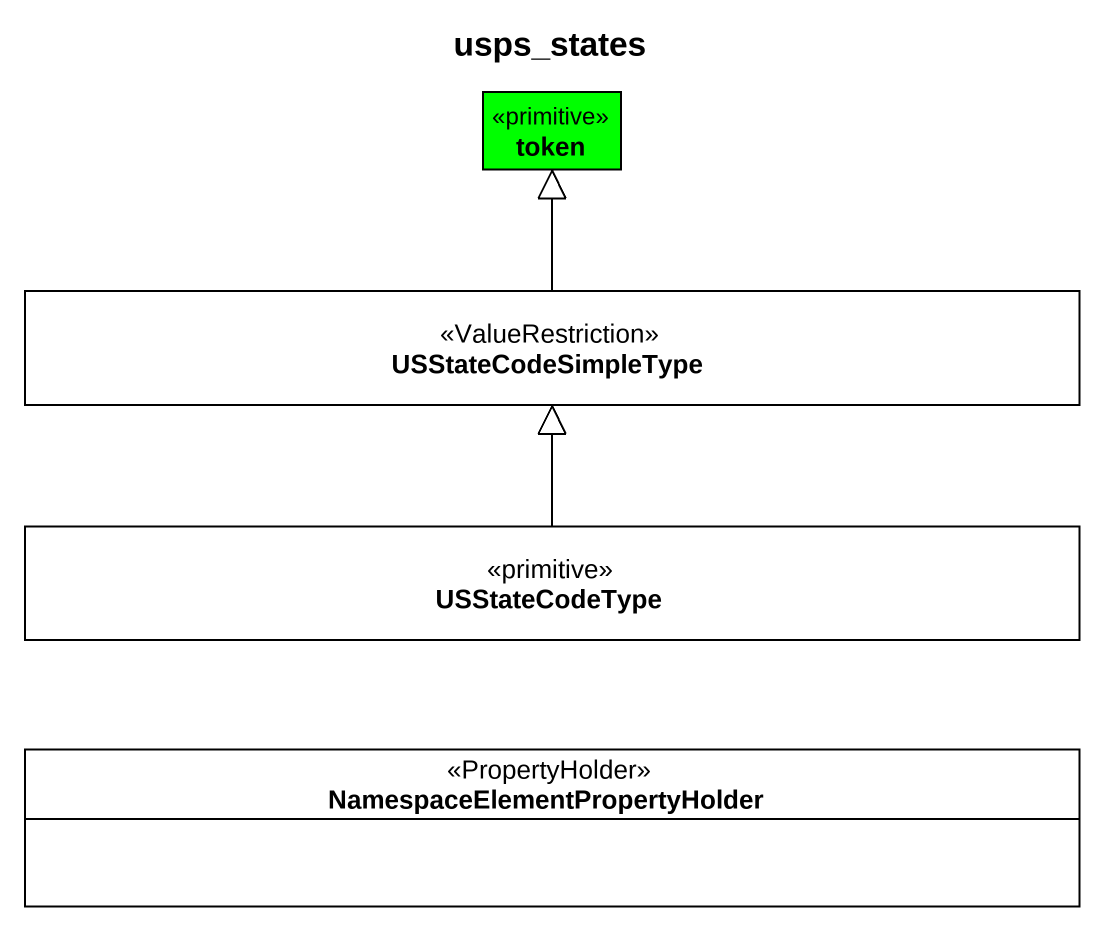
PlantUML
@startuml
title usps_states
hide circle
hide empty members
class token <<primitive>> #00FF00
class USStateCodeSimpleType <<ValueRestriction>>
class USStateCodeType <<primitive>>
class "NamespaceElementPropertyHolder" as NamespaceElementPropertyHold <<PropertyHolder>>
USStateCodeSimpleType -up-|> token
USStateCodeType -up-|> USStateCodeSimpleType
@enduml
